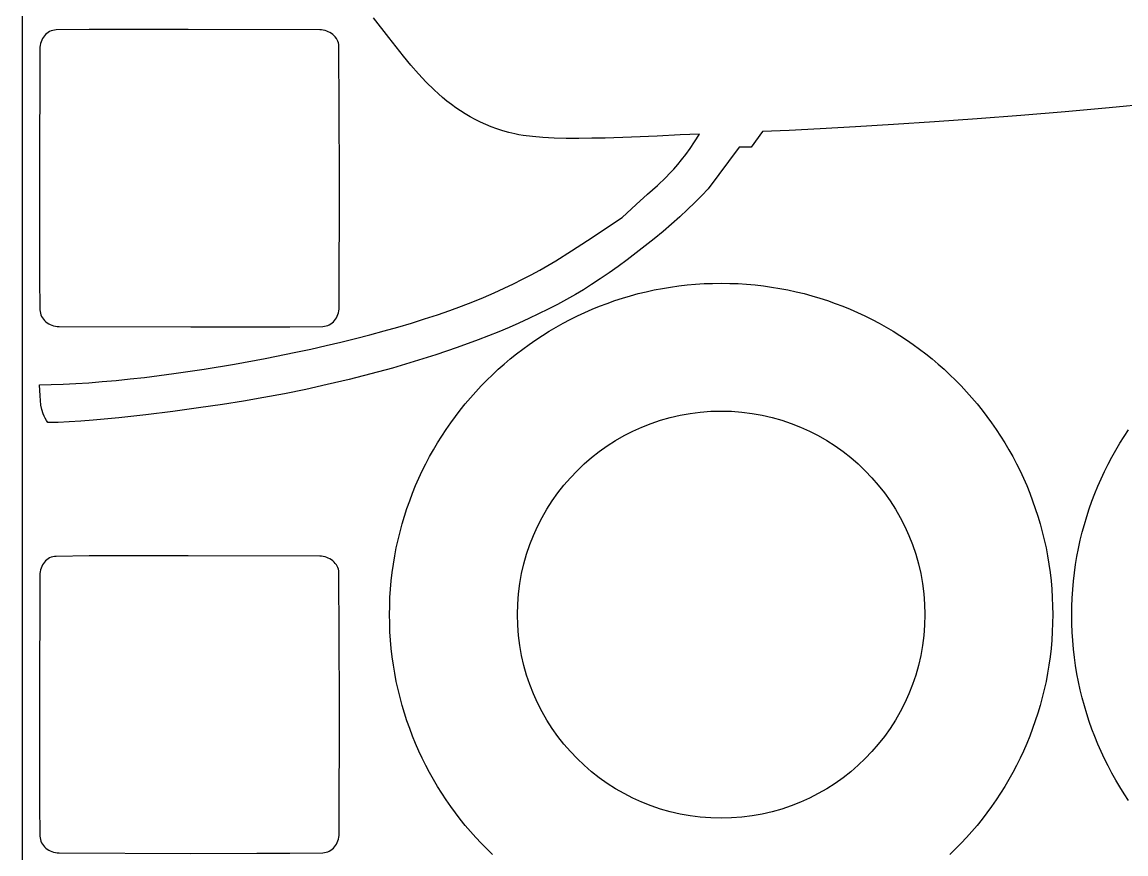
# Model space of a CAD drawing. Extents: x 443 to 1024, y 36 to 674.
# Drawn here: x 443.5 to 560, y 364.9 to 452.8 of the extents above; entities that cross this region are included whole.
import ezdxf

# ---------------------------------------------------------------- set-up
doc = ezdxf.new("R2010")
doc.units = 0
doc.layers.get('0').update_dxf_attribs({"linetype": 'CONTINUOUS'})

msp = doc.modelspace()

# ---------------------------------------------------------------- linework, layer by layer
at = {"color": 0}
msp.add_line((443.451437, 673.716315), (443.451437, 36.86042), dxfattribs=at)
at = {"color": 4}
for p, q in [((482.148247, 451.145697), (480.562527, 453.209976)), ((445.605405, 451.013601), (445.521948, 450.848263)), ((445.701978, 451.169052), (445.605405, 451.013601)), ((445.811063, 451.313431), (445.701978, 451.169052)), ((445.932055, 451.445557), (445.811063, 451.313431)), ((446.06435, 451.564248), (445.932055, 451.445557)), ((446.207344, 451.668321), (446.06435, 451.564248)), ((446.360433, 451.756594), (446.207344, 451.668321)), ((446.523012, 451.827883), (446.360433, 451.756594)), ((446.694478, 451.881008), (446.523012, 451.827883)), ((446.874225, 451.914784), (446.694478, 451.881008)), ((447.06165, 451.928031), (446.874225, 451.914784)), ((450.539633, 451.965782), (447.06165, 451.928031)), ((454.01776, 451.986986), (450.539633, 451.965782)), ((460.9743, 451.992644), (454.01776, 451.986986)), ((474.88755, 451.947231), (460.9743, 451.992644)), ((475.067106, 451.938111), (474.88755, 451.947231)), ((475.247383, 451.91206), (475.067106, 451.938111)), ((475.426694, 451.869861), (475.247383, 451.91206)), ((475.603347, 451.812297), (475.426694, 451.869861)), ((475.775654, 451.740151), (475.603347, 451.812297)), ((475.941925, 451.654207), (475.775654, 451.740151)), ((476.10047, 451.555248), (475.941925, 451.654207)), ((476.2496, 451.444056), (476.10047, 451.555248)), ((476.387626, 451.321415), (476.2496, 451.444056)), ((476.512857, 451.188108), (476.387626, 451.321415)), ((476.623604, 451.044918), (476.512857, 451.188108)), ((476.718178, 450.892628), (476.623604, 451.044918)), ((482.928479, 450.142703), (482.148247, 451.145697)), ((445.32255, 449.914631), (445.275838, 436.149881)), ((445.331364, 450.111675), (445.32255, 449.914631)), ((445.356315, 450.304742), (445.331364, 450.111675)), ((445.396799, 450.492651), (445.356315, 450.304742)), ((445.452211, 450.674219), (445.396799, 450.492651)), ((445.521948, 450.848263), (445.452211, 450.674219)), ((476.79489, 450.732021), (476.718178, 450.892628)), ((476.852048, 450.563881), (476.79489, 450.732021)), ((476.887965, 450.38899), (476.852048, 450.563881)), ((476.90095, 450.208131), (476.887965, 450.38899)), ((476.9288, 443.316794), (476.90095, 450.208131)), ((483.708996, 449.164832), (482.928479, 450.142703)), ((484.496326, 448.216354), (483.708996, 449.164832)), ((485.296998, 447.301539), (484.496326, 448.216354)), ((486.117539, 446.424656), (485.296998, 447.301539)), ((486.964477, 445.589976), (486.117539, 446.424656)), ((487.399885, 445.189796), (486.964477, 445.589976)), ((487.84434, 444.801767), (487.399885, 445.189796)), ((488.298659, 444.426424), (487.84434, 444.801767)), ((488.763656, 444.0643), (488.298659, 444.426424)), ((489.240149, 443.715929), (488.763656, 444.0643)), ((562.762857, 444.144969), (558.205729, 443.689582)), ((476.939025, 436.425306), (476.9288, 443.316794)), ((489.728953, 443.381844), (489.240149, 443.715929)), ((490.230884, 443.06258), (489.728953, 443.381844)), ((490.746758, 442.75867), (490.230884, 443.06258)), ((491.277392, 442.470647), (490.746758, 442.75867)), ((548.879881, 442.882298), (544.255945, 442.531395)), ((553.55394, 443.268526), (548.879881, 442.882298)), ((558.205729, 443.689582), (553.55394, 443.268526)), ((491.823601, 442.199046), (491.277392, 442.470647)), ((492.386201, 441.944399), (491.823601, 442.199046)), ((492.966008, 441.707242), (492.386201, 441.944399)), ((493.563838, 441.488107), (492.966008, 441.707242)), ((531.408787, 441.695616), (527.709257, 441.490991)), ((535.448007, 441.937557), (531.408787, 441.695616)), ((539.754523, 442.216316), (535.448007, 441.937557)), ((544.255945, 442.531395), (539.754523, 442.216316)), ((494.180507, 441.287529), (493.563838, 441.488107)), ((494.816832, 441.106041), (494.180507, 441.287529)), ((495.473627, 440.944176), (494.816832, 441.106041)), ((495.886016, 440.859412), (495.473627, 440.944176)), ((496.332984, 440.784365), (495.886016, 440.859412)), ((497.3219, 440.66171), (496.332984, 440.784365)), ((498.422852, 440.57278), (497.3219, 440.66171)), ((499.618319, 440.514146), (498.422852, 440.57278)), ((500.890781, 440.48238), (499.618319, 440.514146)), ((502.222715, 440.474051), (500.890781, 440.48238)), ((503.5966, 440.48573), (502.222715, 440.474051)), ((504.994915, 440.513988), (503.5966, 440.48573)), ((507.794747, 440.606524), (504.994915, 440.513988)), ((510.482041, 440.724224), (507.794747, 440.606524)), ((512.916625, 440.839653), (510.482041, 440.724224)), ((514.958327, 440.925376), (512.916625, 440.839653)), ((514.438948, 440.131378), (514.958327, 440.925376)), ((521.618827, 441.195676), (520.397927, 439.561776)), ((524.421806, 441.324178), (521.618827, 441.195676)), ((527.709257, 441.490991), (524.421806, 441.324178)), ((513.503116, 438.793512), (513.956426, 439.424657)), ((513.956426, 439.424657), (514.438948, 440.131378)), ((519.140527, 439.548976), (515.858627, 435.156976)), ((520.397927, 439.561776), (519.140527, 439.548976)), ((512.653545, 437.711144), (513.071371, 438.226241)), ((513.071371, 438.226241), (513.503116, 438.793512)), ((511.829069, 436.790663), (512.241994, 437.236518)), ((512.241994, 437.236518), (512.653545, 437.711144)), ((445.275838, 436.149881), (445.282571, 429.26759)), ((476.92025, 422.642331), (476.939025, 436.425306)), ((510.505605, 435.508702), (511.407127, 436.361876)), ((511.407127, 436.361876), (511.829069, 436.790663)), ((509.476258, 434.583385), (510.505605, 435.508702)), ((515.858627, 435.156976), (515.200567, 434.446323)), ((506.789427, 432.141876), (508.257922, 433.492314)), ((508.257922, 433.492314), (509.476258, 434.583385)), ((514.479388, 433.712644), (513.702426, 432.961248)), ((515.200567, 434.446323), (514.479388, 433.712644)), ((513.702426, 432.961248), (512.877015, 432.197449)), ((503.140457, 429.686004), (506.789427, 432.141876)), ((512.010489, 431.426557), (511.110185, 430.653884)), ((512.877015, 432.197449), (512.010489, 431.426557)), ((511.110185, 430.653884), (510.183436, 429.88474)), ((445.282571, 429.26759), (445.304119, 425.826589)), ((501.457555, 428.588004), (503.140457, 429.686004)), ((509.237577, 429.124438), (508.279943, 428.378289)), ((510.183436, 429.88474), (509.237577, 429.124438)), ((499.79279, 427.552876), (501.457555, 428.588004)), ((507.317869, 427.651604), (506.35869, 426.949694)), ((508.279943, 428.378289), (507.317869, 427.651604)), ((497.204549, 426.079096), (498.088973, 426.562804)), ((498.088973, 426.562804), (498.949337, 427.053321)), ((498.949337, 427.053321), (499.79279, 427.552876)), ((506.35869, 426.949694), (505.40974, 426.277871)), ((445.304119, 425.826589), (445.34185, 422.385731)), ((495.334926, 425.123206), (496.288916, 425.599973)), ((496.288916, 425.599973), (497.204549, 426.079096)), ((504.478354, 425.641446), (503.571866, 425.045731)), ((505.40974, 426.277871), (504.478354, 425.641446)), ((492.171327, 423.684776), (493.28328, 424.167834)), ((493.28328, 424.167834), (494.33543, 424.646568)), ((494.33543, 424.646568), (495.334926, 425.123206)), ((502.697613, 424.496037), (501.862927, 423.997676)), ((503.571866, 425.045731), (502.697613, 424.496037)), ((508.493643, 424.080592), (509.336399, 424.286235)), ((509.336399, 424.286235), (510.186992, 424.471398)), ((510.186992, 424.471398), (511.045147, 424.635807)), ((511.045147, 424.635807), (511.910588, 424.779186)), ((511.910588, 424.779186), (512.783041, 424.901261)), ((512.783041, 424.901261), (513.662232, 425.001757)), ((513.662232, 425.001757), (514.547884, 425.080399)), ((514.547884, 425.080399), (515.439724, 425.136912)), ((515.439724, 425.136912), (516.337476, 425.171021)), ((516.337476, 425.171021), (517.240866, 425.182452)), ((517.240866, 425.182452), (518.144256, 425.171021)), ((518.144256, 425.171021), (519.042009, 425.136912)), ((519.042009, 425.136912), (519.933848, 425.080399)), ((519.933848, 425.080399), (520.819501, 425.001757)), ((520.819501, 425.001757), (521.698691, 424.901261)), ((521.698691, 424.901261), (522.571144, 424.779186)), ((522.571144, 424.779186), (523.436586, 424.635807)), ((523.436586, 424.635807), (524.29474, 424.471398)), ((524.29474, 424.471398), (525.145333, 424.286235)), ((525.145333, 424.286235), (525.98809, 424.080592)), ((489.836325, 422.754395), (491.03232, 423.216528)), ((491.03232, 423.216528), (492.171327, 423.684776)), ((500.918608, 423.463004), (499.953126, 422.940852)), ((501.862927, 423.997676), (500.918608, 423.463004)), ((504.407027, 422.754803), (505.206479, 423.058721)), ((505.206479, 423.058721), (506.015141, 423.343534)), ((506.015141, 423.343534), (506.832739, 423.608967)), ((506.832739, 423.608967), (507.658998, 423.854745)), ((507.658998, 423.854745), (508.493643, 424.080592)), ((525.98809, 424.080592), (526.822735, 423.854745)), ((526.822735, 423.854745), (527.648994, 423.608967)), ((527.648994, 423.608967), (528.466592, 423.343534)), ((528.466592, 423.343534), (529.275254, 423.058721)), ((529.275254, 423.058721), (530.074705, 422.754803)), ((445.34185, 422.385731), (445.355195, 422.19719)), ((445.355195, 422.19719), (445.389214, 422.015763)), ((445.389214, 422.015763), (445.442702, 421.842143)), ((445.442702, 421.842143), (445.514455, 421.677019)), ((476.720812, 421.708699), (476.790561, 421.882744)), ((476.790561, 421.882744), (476.845985, 422.064311)), ((476.845985, 422.064311), (476.886477, 422.25222)), ((476.886477, 422.25222), (476.911434, 422.445288)), ((476.911434, 422.445288), (476.92025, 422.642331)), ((485.942334, 421.410162), (487.28774, 421.850664)), ((487.28774, 421.850664), (488.586934, 422.298925)), ((488.586934, 422.298925), (489.836325, 422.754395)), ((497.963244, 421.93381), (496.941129, 421.448772)), ((498.967624, 422.431145), (497.963244, 421.93381)), ((499.953126, 422.940852), (498.967624, 422.431145)), ((502.066686, 421.731163), (502.836856, 422.090749)), ((502.836856, 422.090749), (503.617062, 422.432054)), ((503.617062, 422.432054), (504.407027, 422.754803)), ((530.074705, 422.754803), (530.864671, 422.432054)), ((530.864671, 422.432054), (531.644876, 422.090749)), ((531.644876, 422.090749), (532.415046, 421.731163)), ((445.514455, 421.677019), (445.603267, 421.521082)), ((445.603267, 421.521082), (445.707934, 421.375024)), ((445.707934, 421.375024), (445.827251, 421.239535)), ((445.827251, 421.239535), (445.960013, 421.115306)), ((445.960013, 421.115306), (446.105015, 421.003028)), ((446.105015, 421.003028), (446.261052, 420.903391)), ((446.261052, 420.903391), (446.42692, 420.817087)), ((446.42692, 420.817087), (446.601414, 420.744806)), ((446.601414, 420.744806), (446.783329, 420.687239)), ((446.783329, 420.687239), (446.97146, 420.645077)), ((446.97146, 420.645077), (447.164602, 420.619011)), ((447.164602, 420.619011), (447.36155, 420.609731)), ((471.703955, 420.590757), (475.18115, 420.628931)), ((475.18115, 420.628931), (475.368542, 420.642178)), ((475.368542, 420.642178), (475.548265, 420.675955)), ((475.548265, 420.675955), (475.719714, 420.729079)), ((475.719714, 420.729079), (475.882283, 420.800369)), ((475.882283, 420.800369), (476.035368, 420.888641)), ((476.035368, 420.888641), (476.178363, 420.992714)), ((476.178363, 420.992714), (476.310663, 421.111405)), ((476.310663, 421.111405), (476.431663, 421.243531)), ((476.431663, 421.243531), (476.540758, 421.387911)), ((476.540758, 421.387911), (476.637343, 421.543361)), ((476.637343, 421.543361), (476.720812, 421.708699)), ((483.127255, 420.554623), (484.554308, 420.977965)), ((484.554308, 420.977965), (485.942334, 421.410162)), ((495.902423, 420.975959), (494.848267, 420.515294)), ((496.941129, 421.448772), (495.902423, 420.975959)), ((499.819136, 420.545469), (500.557551, 420.958249)), ((500.557551, 420.958249), (501.306826, 421.353571)), ((501.306826, 421.353571), (502.066686, 421.731163)), ((532.415046, 421.731163), (533.174906, 421.353571)), ((533.174906, 421.353571), (533.924181, 420.958249)), ((533.924181, 420.958249), (534.662596, 420.545469)), ((447.36155, 420.609731), (461.27165, 420.560456)), ((461.27165, 420.560456), (468.226616, 420.568528)), ((468.226616, 420.568528), (471.703955, 420.590757)), ((478.647852, 419.343198), (480.170435, 419.736691)), ((480.170435, 419.736691), (481.664766, 420.140682)), ((481.664766, 420.140682), (483.127255, 420.554623)), ((492.69818, 419.630118), (491.604534, 419.205459)), ((493.779805, 420.066705), (492.69818, 419.630118)), ((494.848267, 420.515294), (493.779805, 420.066705)), ((497.671799, 419.205143), (498.375985, 419.668642)), ((498.375985, 419.668642), (499.091856, 420.115509)), ((499.091856, 420.115509), (499.819136, 420.545469)), ((534.662596, 420.545469), (535.389877, 420.115509)), ((535.389877, 420.115509), (536.105747, 419.668642)), ((536.105747, 419.668642), (536.809934, 419.205143)), ((473.946518, 418.231185), (475.532301, 418.589897)), ((475.532301, 418.589897), (477.10061, 418.960751)), ((477.10061, 418.960751), (478.647852, 419.343198)), ((489.385753, 418.391627), (487.132603, 417.624617)), ((491.604534, 419.205459), (489.385753, 418.391627)), ((496.299579, 418.229349), (496.979572, 418.725287)), ((496.979572, 418.725287), (497.671799, 419.205143)), ((536.809934, 419.205143), (537.502161, 418.725287)), ((537.502161, 418.725287), (538.182154, 418.229349)), ((465.881202, 416.638923), (469.12024, 417.233376)), ((469.12024, 417.233376), (472.346852, 417.885162)), ((472.346852, 417.885162), (473.946518, 418.231185)), ((487.132603, 417.624617), (484.854227, 416.903838)), ((494.335753, 416.647791), (494.977395, 417.190326)), ((494.977395, 417.190326), (495.632095, 417.717604)), ((495.632095, 417.717604), (496.299579, 418.229349)), ((538.182154, 418.229349), (538.849638, 417.717604)), ((538.849638, 417.717604), (539.504338, 417.190326)), ((539.504338, 417.190326), (540.14598, 416.647791)), ((459.480799, 415.639549), (462.658477, 416.106186)), ((462.658477, 416.106186), (465.881202, 416.638923)), ((482.559769, 416.228698), (480.258371, 415.598605)), ((484.854227, 416.903838), (482.559769, 416.228698)), ((493.092745, 415.518048), (493.707445, 416.090273)), ((493.707445, 416.090273), (494.335753, 416.647791)), ((540.14598, 416.647791), (540.774288, 416.090273)), ((540.774288, 416.090273), (541.388987, 415.518048)), ((450.505425, 414.680069), (451.922278, 414.790908)), ((451.922278, 414.790908), (453.375537, 414.922107)), ((453.375537, 414.922107), (454.86161, 415.073118)), ((454.86161, 415.073118), (456.376907, 415.243395)), ((456.376907, 415.243395), (457.917834, 415.432387)), ((457.917834, 415.432387), (459.480799, 415.639549)), ((477.959175, 415.012966), (475.671324, 414.47119)), ((480.258371, 415.598605), (477.959175, 415.012966)), ((491.90527, 414.330573), (492.491929, 414.93139)), ((492.491929, 414.93139), (493.092745, 415.518048)), ((541.388987, 415.518048), (541.989804, 414.93139)), ((541.989804, 414.93139), (542.576462, 414.330573)), ((445.273927, 414.451276), (446.509231, 414.475194)), ((445.346704, 413.296855), (445.273927, 414.451276)), ((446.509231, 414.475194), (447.79531, 414.521664)), ((447.79531, 414.521664), (449.128572, 414.590138)), ((449.128572, 414.590138), (450.505425, 414.680069)), ((473.403961, 413.972685), (471.166229, 413.516859)), ((475.671324, 414.47119), (473.403961, 413.972685)), ((490.775527, 413.087565), (491.333045, 413.715874)), ((491.333045, 413.715874), (491.90527, 414.330573)), ((542.576462, 414.330573), (543.148688, 413.715874)), ((543.148688, 413.715874), (543.706205, 413.087565)), ((445.385462, 412.784878), (445.346704, 413.296855)), ((445.44499, 412.302588), (445.385462, 412.784878)), ((466.816227, 412.730876), (464.604683, 412.379385)), ((468.96727, 413.10312), (466.816227, 412.730876)), ((471.166229, 413.516859), (468.96727, 413.10312)), ((490.232992, 412.445924), (490.775527, 413.087565)), ((543.706205, 413.087565), (544.24874, 412.445924)), ((445.539678, 411.839634), (445.44499, 412.302588)), ((445.683919, 411.385665), (445.539678, 411.839634)), ((445.77912, 411.158815), (445.683919, 411.385665)), ((459.353455, 411.635824), (456.518802, 411.283313)), ((462.082921, 412.007774), (459.353455, 411.635824)), ((464.604683, 412.379385), (462.082921, 412.007774)), ((489.19397, 411.12374), (489.705715, 411.791224)), ((489.705715, 411.791224), (490.232992, 412.445924)), ((512.907787, 411.24566), (513.966564, 411.43473)), ((513.966564, 411.43473), (515.04257, 411.571453)), ((515.04257, 411.571453), (516.134455, 411.654477)), ((516.134455, 411.654477), (517.240866, 411.682452)), ((517.240866, 411.682452), (518.347278, 411.654477)), ((518.347278, 411.654477), (519.439162, 411.571453)), ((519.439162, 411.571453), (520.515168, 411.43473)), ((520.515168, 411.43473), (521.573946, 411.24566)), ((544.24874, 412.445924), (544.776018, 411.791224)), ((544.776018, 411.791224), (545.287763, 411.12374)), ((445.892105, 410.930329), (445.77912, 411.158815)), ((446.024675, 410.698914), (445.892105, 410.930329)), ((446.178627, 410.463276), (446.024675, 410.698914)), ((447.249234, 410.488194), (446.178627, 410.463276)), ((448.408874, 410.540224), (447.249234, 410.488194)), ((449.644733, 410.616895), (448.408874, 410.540224)), ((450.943996, 410.715734), (449.644733, 410.616895)), ((453.681477, 410.970023), (450.943996, 410.715734)), ((456.518802, 411.283313), (453.681477, 410.970023)), ((488.218176, 409.751519), (488.698032, 410.443747)), ((488.698032, 410.443747), (489.19397, 411.12374)), ((508.871979, 409.992915), (509.848334, 410.377869)), ((509.848334, 410.377869), (510.847321, 410.715878)), ((510.847321, 410.715878), (511.867589, 411.005592)), ((511.867589, 411.005592), (512.907787, 411.24566)), ((521.573946, 411.24566), (522.614144, 411.005592)), ((522.614144, 411.005592), (523.634412, 410.715878)), ((523.634412, 410.715878), (524.633399, 410.377869)), ((524.633399, 410.377869), (525.609754, 409.992915)), ((545.287763, 411.12374), (545.783701, 410.443747)), ((545.783701, 410.443747), (546.263557, 409.751519)), ((487.30781, 408.331462), (487.754677, 409.047333)), ((487.754677, 409.047333), (488.218176, 409.751519)), ((506.092211, 408.56989), (506.992567, 409.087574)), ((506.992567, 409.087574), (507.919606, 409.562366)), ((507.919606, 409.562366), (508.871979, 409.992915)), ((525.609754, 409.992915), (526.562127, 409.562366)), ((526.562127, 409.562366), (527.489166, 409.087574)), ((527.489166, 409.087574), (528.389522, 408.56989)), ((546.263557, 409.751519), (546.727056, 409.047333)), ((546.727056, 409.047333), (547.173923, 408.331462)), ((559.318833, 408.279494), (559.765701, 408.995365)), ((559.765701, 408.995365), (560.2292, 409.699551)), ((486.877849, 407.604182), (487.30781, 408.331462)), ((504.376954, 407.411245), (505.21989, 408.010663)), ((505.21989, 408.010663), (506.092211, 408.56989)), ((528.389522, 408.56989), (529.261843, 408.010663)), ((529.261843, 408.010663), (530.104779, 407.411245)), ((547.173923, 408.331462), (547.603884, 407.604182)), ((558.888873, 407.552213), (559.318833, 408.279494)), ((486.069747, 406.116492), (486.46507, 406.865767)), ((486.46507, 406.865767), (486.877849, 407.604182)), ((502.784642, 406.097239), (503.564754, 406.772987)), ((503.564754, 406.772987), (504.376954, 407.411245)), ((530.104779, 407.411245), (530.916978, 406.772987)), ((530.916978, 406.772987), (531.697091, 406.097239)), ((547.603884, 407.604182), (548.016663, 406.865767)), ((548.016663, 406.865767), (548.411986, 406.116492)), ((558.080771, 406.064524), (558.476093, 406.813798)), ((558.476093, 406.813798), (558.888873, 407.552213)), ((485.692155, 405.356632), (486.069747, 406.116492)), ((502.037966, 405.385352), (502.784642, 406.097239)), ((531.697091, 406.097239), (532.443766, 405.385352)), ((548.411986, 406.116492), (548.789577, 405.356632)), ((557.703179, 405.304664), (558.080771, 406.064524)), ((484.991265, 403.806257), (485.33257, 404.586462)), ((485.33257, 404.586462), (485.692155, 405.356632)), ((500.650331, 403.858564), (501.326079, 404.638677)), ((501.326079, 404.638677), (502.037966, 405.385352)), ((532.443766, 405.385352), (533.155653, 404.638677)), ((533.155653, 404.638677), (533.831401, 403.858564)), ((548.789577, 405.356632), (549.149163, 404.586462)), ((549.149163, 404.586462), (549.490468, 403.806257)), ((557.002288, 403.754288), (557.343593, 404.534494)), ((557.343593, 404.534494), (557.703179, 405.304664)), ((484.668516, 403.016291), (484.991265, 403.806257)), ((500.012073, 403.046364), (500.650331, 403.858564)), ((533.831401, 403.858564), (534.46966, 403.046364)), ((549.490468, 403.806257), (549.813217, 403.016291)), ((556.679539, 402.964323), (557.002288, 403.754288)), ((484.079784, 401.408178), (484.364597, 402.21684)), ((484.364597, 402.21684), (484.668516, 403.016291)), ((498.853429, 401.331108), (499.412655, 402.203429)), ((499.412655, 402.203429), (500.012073, 403.046364)), ((534.46966, 403.046364), (535.069077, 402.203429)), ((535.069077, 402.203429), (535.628304, 401.331108)), ((549.813217, 403.016291), (550.117135, 402.21684)), ((550.117135, 402.21684), (550.401949, 401.408178)), ((556.090808, 401.356209), (556.375621, 402.164871)), ((556.375621, 402.164871), (556.679539, 402.964323)), ((483.814351, 400.59058), (484.079784, 401.408178)), ((498.335744, 400.430752), (498.853429, 401.331108)), ((535.628304, 401.331108), (536.145988, 400.430752)), ((550.401949, 401.408178), (550.667381, 400.59058)), ((555.825375, 400.538611), (556.090808, 401.356209)), ((483.342726, 398.929676), (483.568574, 399.764321)), ((483.568574, 399.764321), (483.814351, 400.59058)), ((497.860952, 399.503712), (498.335744, 400.430752)), ((536.145988, 400.430752), (536.62078, 399.503712)), ((550.667381, 400.59058), (550.913159, 399.764321)), ((550.913159, 399.764321), (551.139007, 398.929676)), ((555.35375, 398.877707), (555.579597, 399.712352)), ((555.579597, 399.712352), (555.825375, 400.538611)), ((483.137083, 398.086919), (483.342726, 398.929676)), ((497.045449, 397.574984), (497.430404, 398.55134)), ((497.430404, 398.55134), (497.860952, 399.503712)), ((536.62078, 399.503712), (537.051329, 398.55134)), ((537.051329, 398.55134), (537.436283, 397.574984)), ((551.139007, 398.929676), (551.344649, 398.086919)), ((555.148107, 398.034951), (555.35375, 398.877707)), ((482.95192, 397.236326), (483.137083, 398.086919)), ((496.70744, 396.575998), (497.045449, 397.574984)), ((537.436283, 397.574984), (537.774293, 396.575998)), ((551.344649, 398.086919), (551.529813, 397.236326)), ((554.962944, 397.184358), (555.148107, 398.034951)), ((446.360433, 396.167617), (446.207344, 396.079345)), ((446.523012, 396.238907), (446.360433, 396.167617)), ((446.694478, 396.292031), (446.523012, 396.238907)), ((446.874225, 396.325808), (446.694478, 396.292031)), ((447.06165, 396.339055), (446.874225, 396.325808)), ((450.539633, 396.376802), (447.06165, 396.339055)), ((454.01776, 396.397995), (450.539633, 396.376802)), ((460.9743, 396.40363), (454.01776, 396.397995)), ((474.88755, 396.358255), (460.9743, 396.40363)), ((475.067106, 396.349134), (474.88755, 396.358255)), ((475.247384, 396.323083), (475.067106, 396.349134)), ((475.426694, 396.280884), (475.247384, 396.323083)), ((475.603349, 396.22332), (475.426694, 396.280884)), ((475.775657, 396.151175), (475.603349, 396.22332)), ((475.94193, 396.065231), (475.775657, 396.151175)), ((482.644132, 395.51273), (482.787511, 396.378172)), ((482.787511, 396.378172), (482.95192, 397.236326)), ((496.417726, 395.55573), (496.70744, 396.575998)), ((537.774293, 396.575998), (538.064007, 395.55573)), ((551.529813, 397.236326), (551.694221, 396.378172)), ((551.694221, 396.378172), (551.8376, 395.51273)), ((554.655156, 395.460762), (554.798535, 396.326203)), ((554.798535, 396.326203), (554.962944, 397.184358)), ((445.452211, 395.085242), (445.396799, 394.903674)), ((445.521948, 395.259287), (445.452211, 395.085242)), ((445.605405, 395.424625), (445.521948, 395.259287)), ((445.701978, 395.580075), (445.605405, 395.424625)), ((445.811063, 395.724455), (445.701978, 395.580075)), ((445.932055, 395.856581), (445.811063, 395.724455)), ((446.06435, 395.975272), (445.932055, 395.856581)), ((446.207344, 396.079345), (446.06435, 395.975272)), ((476.100478, 395.966271), (475.94193, 396.065231)), ((476.249613, 395.85508), (476.100478, 395.966271)), ((476.387643, 395.732439), (476.249613, 395.85508)), ((476.512881, 395.599132), (476.387643, 395.732439)), ((476.623637, 395.455942), (476.512881, 395.599132)), ((476.718221, 395.303652), (476.623637, 395.455942)), ((476.794943, 395.143045), (476.718221, 395.303652)), ((476.852115, 394.974904), (476.794943, 395.143045)), ((482.522057, 394.640277), (482.644132, 395.51273)), ((496.177659, 394.515532), (496.417726, 395.55573)), ((538.064007, 395.55573), (538.304074, 394.515532)), ((551.8376, 395.51273), (551.959675, 394.640277)), ((554.533081, 394.588309), (554.655156, 395.460762)), ((445.32255, 394.325655), (445.275838, 380.560905)), ((445.331364, 394.522698), (445.32255, 394.325655)), ((445.356315, 394.715766), (445.331364, 394.522698)), ((445.396799, 394.903674), (445.356315, 394.715766)), ((476.888047, 394.800013), (476.852115, 394.974904)), ((476.90105, 394.619155), (476.888047, 394.800013)), ((476.928842, 387.727775), (476.90105, 394.619155)), ((482.421562, 393.761087), (482.522057, 394.640277)), ((495.988588, 393.456754), (496.177659, 394.515532)), ((538.304074, 394.515532), (538.493145, 393.456754)), ((551.959675, 394.640277), (552.060171, 393.761087)), ((554.432585, 393.709118), (554.533081, 394.588309)), ((482.286407, 391.983594), (482.34292, 392.875434)), ((482.34292, 392.875434), (482.421562, 393.761087)), ((495.851865, 392.380748), (495.988588, 393.456754)), ((538.493145, 393.456754), (538.629867, 392.380748)), ((552.060171, 393.761087), (552.138813, 392.875434)), ((552.138813, 392.875434), (552.195326, 391.983594)), ((554.29743, 391.931626), (554.353943, 392.823466)), ((554.353943, 392.823466), (554.432585, 393.709118)), ((482.252297, 391.085842), (482.286407, 391.983594)), ((495.768841, 391.288864), (495.851865, 392.380748)), ((538.629867, 392.380748), (538.712891, 391.288864)), ((552.195326, 391.983594), (552.229435, 391.085842)), ((554.263321, 391.033874), (554.29743, 391.931626)), ((482.240866, 390.182452), (482.252297, 391.085842)), ((495.740866, 390.182452), (495.768841, 391.288864)), ((538.712891, 391.288864), (538.740866, 390.182452)), ((552.229435, 391.085842), (552.240866, 390.182452)), ((554.25189, 390.130484), (554.263321, 391.033874)), ((482.252297, 389.279062), (482.240866, 390.182452)), ((482.286407, 388.38131), (482.252297, 389.279062)), ((495.768841, 389.076041), (495.740866, 390.182452)), ((538.740866, 390.182452), (538.712891, 389.076041)), ((552.229435, 389.279062), (552.195326, 388.38131)), ((552.240866, 390.182452), (552.229435, 389.279062)), ((554.263321, 389.227094), (554.25189, 390.130484)), ((554.29743, 388.329341), (554.263321, 389.227094)), ((482.34292, 387.48947), (482.286407, 388.38131)), ((495.851865, 387.984156), (495.768841, 389.076041)), ((538.712891, 389.076041), (538.629867, 387.984156)), ((552.195326, 388.38131), (552.138813, 387.48947)), ((554.353943, 387.437501), (554.29743, 388.329341)), ((476.939038, 380.836292), (476.928842, 387.727775)), ((482.421562, 386.603817), (482.34292, 387.48947)), ((495.988588, 386.90815), (495.851865, 387.984156)), ((496.177659, 385.849372), (495.988588, 386.90815)), ((538.493145, 386.90815), (538.304074, 385.849372)), ((538.629867, 387.984156), (538.493145, 386.90815)), ((552.138813, 387.48947), (552.060171, 386.603817)), ((554.432585, 386.551849), (554.353943, 387.437501)), ((482.522057, 385.724627), (482.421562, 386.603817)), ((482.644132, 384.852174), (482.522057, 385.724627)), ((496.417726, 384.809174), (496.177659, 385.849372)), ((538.304074, 385.849372), (538.064007, 384.809174)), ((551.959675, 385.724627), (551.8376, 384.852174)), ((552.060171, 386.603817), (551.959675, 385.724627)), ((554.533081, 385.672659), (554.432585, 386.551849)), ((554.655156, 384.800205), (554.533081, 385.672659)), ((482.787511, 383.986733), (482.644132, 384.852174)), ((496.70744, 383.788907), (496.417726, 384.809174)), ((538.064007, 384.809174), (537.774293, 383.788907)), ((551.8376, 384.852174), (551.694221, 383.986733)), ((554.798535, 383.934764), (554.655156, 384.800205)), ((482.95192, 383.128578), (482.787511, 383.986733)), ((497.045449, 382.78992), (496.70744, 383.788907)), ((537.774293, 383.788907), (537.436283, 382.78992)), ((551.694221, 383.986733), (551.529813, 383.128578)), ((554.962944, 383.07661), (554.798535, 383.934764)), ((483.137083, 382.277985), (482.95192, 383.128578)), ((483.342726, 381.435229), (483.137083, 382.277985)), ((497.430404, 381.813565), (497.045449, 382.78992)), ((537.436283, 382.78992), (537.051329, 381.813565)), ((551.344649, 382.277985), (551.139007, 381.435229)), ((551.529813, 383.128578), (551.344649, 382.277985)), ((555.148107, 382.226017), (554.962944, 383.07661)), ((555.35375, 381.38326), (555.148107, 382.226017)), ((483.568574, 380.600584), (483.342726, 381.435229)), ((497.860952, 380.861192), (497.430404, 381.813565)), ((537.051329, 381.813565), (536.62078, 380.861192)), ((551.139007, 381.435229), (550.913159, 380.600584)), ((555.579597, 380.548615), (555.35375, 381.38326)), ((445.275838, 380.560905), (445.282571, 373.678614)), ((476.92025, 367.053355), (476.939038, 380.836292)), ((483.814351, 379.774325), (483.568574, 380.600584)), ((498.335744, 379.934152), (497.860952, 380.861192)), ((498.853429, 379.033797), (498.335744, 379.934152)), ((536.145988, 379.934152), (535.628304, 379.033797)), ((536.62078, 380.861192), (536.145988, 379.934152)), ((550.913159, 380.600584), (550.667381, 379.774325)), ((555.825375, 379.722356), (555.579597, 380.548615)), ((484.079784, 378.956727), (483.814351, 379.774325)), ((484.364597, 378.148065), (484.079784, 378.956727)), ((499.412655, 378.161476), (498.853429, 379.033797)), ((535.628304, 379.033797), (535.069077, 378.161476)), ((550.401949, 378.956727), (550.117135, 378.148065)), ((550.667381, 379.774325), (550.401949, 378.956727)), ((556.090808, 378.904758), (555.825375, 379.722356)), ((556.375621, 378.096096), (556.090808, 378.904758)), ((484.668516, 377.348613), (484.364597, 378.148065)), ((500.012073, 377.31854), (499.412655, 378.161476)), ((535.069077, 378.161476), (534.46966, 377.31854)), ((550.117135, 378.148065), (549.813217, 377.348613)), ((556.679539, 377.296645), (556.375621, 378.096096)), ((484.991265, 376.558647), (484.668516, 377.348613)), ((485.33257, 375.778442), (484.991265, 376.558647)), ((500.650331, 376.50634), (500.012073, 377.31854)), ((501.326079, 375.726227), (500.650331, 376.50634)), ((533.831401, 376.50634), (533.155653, 375.726227)), ((534.46966, 377.31854), (533.831401, 376.50634)), ((549.490468, 376.558647), (549.149163, 375.778442)), ((549.813217, 377.348613), (549.490468, 376.558647)), ((557.002288, 376.506679), (556.679539, 377.296645)), ((557.343593, 375.726474), (557.002288, 376.506679)), ((485.692155, 375.008272), (485.33257, 375.778442)), ((502.037966, 374.979552), (501.326079, 375.726227)), ((533.155653, 375.726227), (532.443766, 374.979552)), ((549.149163, 375.778442), (548.789577, 375.008272)), ((557.703179, 374.956304), (557.343593, 375.726474)), ((486.069747, 374.248412), (485.692155, 375.008272)), ((486.46507, 373.499137), (486.069747, 374.248412)), ((502.784642, 374.267665), (502.037966, 374.979552)), ((503.564754, 373.591917), (502.784642, 374.267665)), ((531.697091, 374.267665), (530.916978, 373.591917)), ((532.443766, 374.979552), (531.697091, 374.267665)), ((548.411986, 374.248412), (548.016663, 373.499137)), ((548.789577, 375.008272), (548.411986, 374.248412)), ((558.080771, 374.196444), (557.703179, 374.956304)), ((558.476093, 373.447169), (558.080771, 374.196444)), ((445.282571, 373.678614), (445.304119, 370.237613)), ((486.877849, 372.760722), (486.46507, 373.499137)), ((504.376954, 372.953659), (503.564754, 373.591917)), ((505.21989, 372.354241), (504.376954, 372.953659)), ((530.104779, 372.953659), (529.261843, 372.354241)), ((530.916978, 373.591917), (530.104779, 372.953659)), ((548.016663, 373.499137), (547.603884, 372.760722)), ((558.888873, 372.708754), (558.476093, 373.447169)), ((487.30781, 372.033442), (486.877849, 372.760722)), ((487.754677, 371.317571), (487.30781, 372.033442)), ((506.092211, 371.795015), (505.21989, 372.354241)), ((506.992567, 371.27733), (506.092211, 371.795015)), ((528.389522, 371.795015), (527.489166, 371.27733)), ((529.261843, 372.354241), (528.389522, 371.795015)), ((547.173923, 372.033442), (546.727056, 371.317571)), ((547.603884, 372.760722), (547.173923, 372.033442)), ((559.318833, 371.981473), (558.888873, 372.708754)), ((559.765701, 371.265603), (559.318833, 371.981473)), ((488.218176, 370.613385), (487.754677, 371.317571)), ((488.698032, 369.921158), (488.218176, 370.613385)), ((507.919606, 370.802538), (506.992567, 371.27733)), ((508.871979, 370.37199), (507.919606, 370.802538)), ((526.562127, 370.802538), (525.609754, 370.37199)), ((527.489166, 371.27733), (526.562127, 370.802538)), ((546.263557, 370.613385), (545.783701, 369.921158)), ((546.727056, 371.317571), (546.263557, 370.613385)), ((560.2292, 370.561416), (559.765701, 371.265603)), ((445.304119, 370.237613), (445.34185, 366.796755)), ((489.19397, 369.241165), (488.698032, 369.921158)), ((509.848334, 369.987035), (508.871979, 370.37199)), ((510.847321, 369.649026), (509.848334, 369.987035)), ((511.867589, 369.359312), (510.847321, 369.649026)), ((512.907787, 369.119244), (511.867589, 369.359312)), ((522.614144, 369.359312), (521.573946, 369.119244)), ((523.634412, 369.649026), (522.614144, 369.359312)), ((524.633399, 369.987035), (523.634412, 369.649026)), ((525.609754, 370.37199), (524.633399, 369.987035)), ((545.783701, 369.921158), (545.287763, 369.241165)), ((489.705715, 368.573681), (489.19397, 369.241165)), ((490.232992, 367.91898), (489.705715, 368.573681)), ((513.966564, 368.930174), (512.907787, 369.119244)), ((515.04257, 368.793451), (513.966564, 368.930174)), ((516.134455, 368.710427), (515.04257, 368.793451)), ((517.240866, 368.682452), (516.134455, 368.710427)), ((518.347278, 368.710427), (517.240866, 368.682452)), ((519.439162, 368.793451), (518.347278, 368.710427)), ((520.515168, 368.930174), (519.439162, 368.793451)), ((521.573946, 369.119244), (520.515168, 368.930174)), ((544.776018, 368.573681), (544.24874, 367.91898)), ((545.287763, 369.241165), (544.776018, 368.573681)), ((476.911434, 366.856311), (476.92025, 367.053355)), ((490.775527, 367.277339), (490.232992, 367.91898)), ((491.333045, 366.649031), (490.775527, 367.277339)), ((543.706205, 367.277339), (543.148688, 366.649031)), ((544.24874, 367.91898), (543.706205, 367.277339)), ((445.34185, 366.796755), (445.355195, 366.608213)), ((445.355195, 366.608213), (445.389214, 366.426787)), ((445.389214, 366.426787), (445.442702, 366.253166)), ((445.442702, 366.253166), (445.514455, 366.088042)), ((445.514455, 366.088042), (445.603267, 365.932106)), ((445.603267, 365.932106), (445.707934, 365.786048)), ((476.540758, 365.798934), (476.637343, 365.954384)), ((476.637343, 365.954384), (476.720812, 366.119723)), ((476.720812, 366.119723), (476.790561, 366.293767)), ((476.790561, 366.293767), (476.845985, 366.475335)), ((476.845985, 366.475335), (476.886477, 366.663244)), ((476.886477, 366.663244), (476.911434, 366.856311)), ((491.90527, 366.034331), (491.333045, 366.649031)), ((492.491929, 365.433515), (491.90527, 366.034331)), ((542.576462, 366.034331), (541.989804, 365.433515)), ((543.148688, 366.649031), (542.576462, 366.034331)), ((445.707934, 365.786048), (445.827251, 365.650559)), ((445.827251, 365.650559), (445.960013, 365.52633)), ((445.960013, 365.52633), (446.105015, 365.414051)), ((446.105015, 365.414051), (446.261052, 365.314415)), ((446.261052, 365.314415), (446.42692, 365.228111)), ((446.42692, 365.228111), (446.601414, 365.15583)), ((446.601414, 365.15583), (446.783329, 365.098263)), ((446.783329, 365.098263), (446.97146, 365.056101)), ((446.97146, 365.056101), (447.164602, 365.030034)), ((447.164602, 365.030034), (447.36155, 365.020755)), ((447.36155, 365.020755), (461.271688, 364.97148)), ((461.271688, 364.97148), (468.226658, 364.979552)), ((468.226658, 364.979552), (471.703983, 365.001781)), ((471.703983, 365.001781), (475.18115, 365.039955)), ((475.18115, 365.039955), (475.368542, 365.053201)), ((475.368542, 365.053201), (475.548265, 365.086978)), ((475.548265, 365.086978), (475.719714, 365.140103)), ((475.719714, 365.140103), (475.882283, 365.211392)), ((475.882283, 365.211392), (476.035368, 365.299665)), ((476.035368, 365.299665), (476.178363, 365.403738)), ((476.178363, 365.403738), (476.310663, 365.522428)), ((476.310663, 365.522428), (476.431663, 365.654555)), ((476.431663, 365.654555), (476.540758, 365.798934)), ((493.092745, 364.846856), (492.491929, 365.433515)), ((541.989804, 365.433515), (541.388987, 364.846856))]:
    msp.add_line(p, q, dxfattribs=at)

doc.saveas('drawing.dxf')
